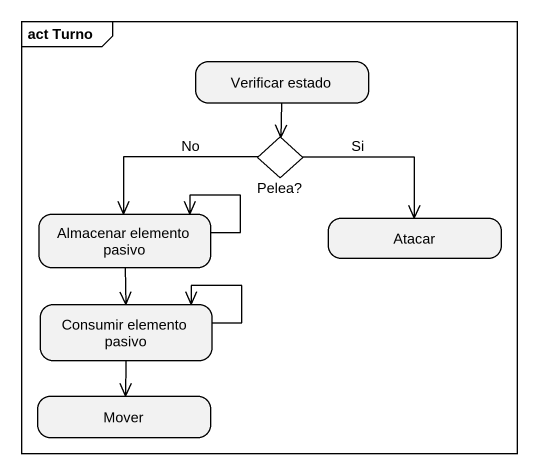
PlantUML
@startuml
mainframe act Turno
hide empty description
state "Verificar estado" as Verificar_estado
state "Pelea?" as Pelea <<choice>>
state "Almacenar elemento pasivo" as Almacenar_elemento_pasivo
state Atacar
state "Consumir elemento pasivo" as Consumir_elemento_pasivo
state Mover
Verificar_estado --> Pelea
Pelea -left-> Almacenar_elemento_pasivo : No
Pelea --> Atacar : Si
Almacenar_elemento_pasivo --> Almacenar_elemento_pasivo
Almacenar_elemento_pasivo --> Consumir_elemento_pasivo
Consumir_elemento_pasivo --> Consumir_elemento_pasivo
Consumir_elemento_pasivo --> Mover
@enduml
